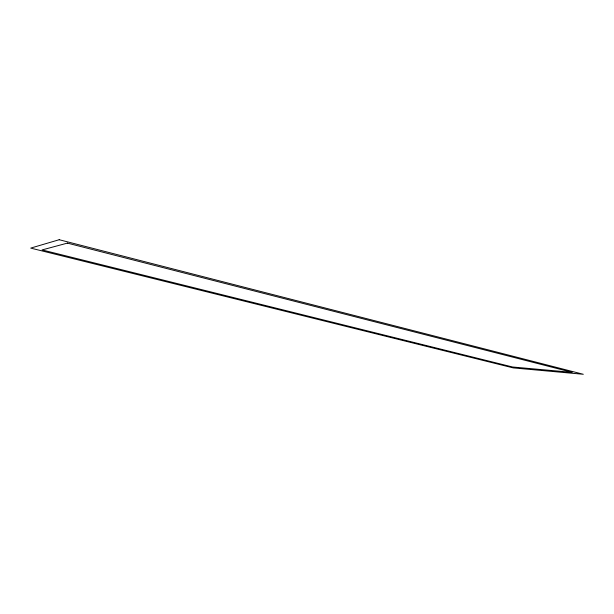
<?xml version="1.0" encoding="UTF-8"?>
<svg xmlns="http://www.w3.org/2000/svg" width="614" height="614" viewBox="0 0 614 614"><rect width="100%" height="100%" fill="white"/><g stroke="black" fill="none" stroke-linecap="round" stroke-linejoin="round"><path stroke-width="0.92" d="M59.205 239.721L30.7 248.102L513.174 367.886L583.3 374.279L59.205 239.721M67.394 243.113L42.051 249.936L512.598 367.003L572.271 372.376L67.394 243.113"/></g></svg>
